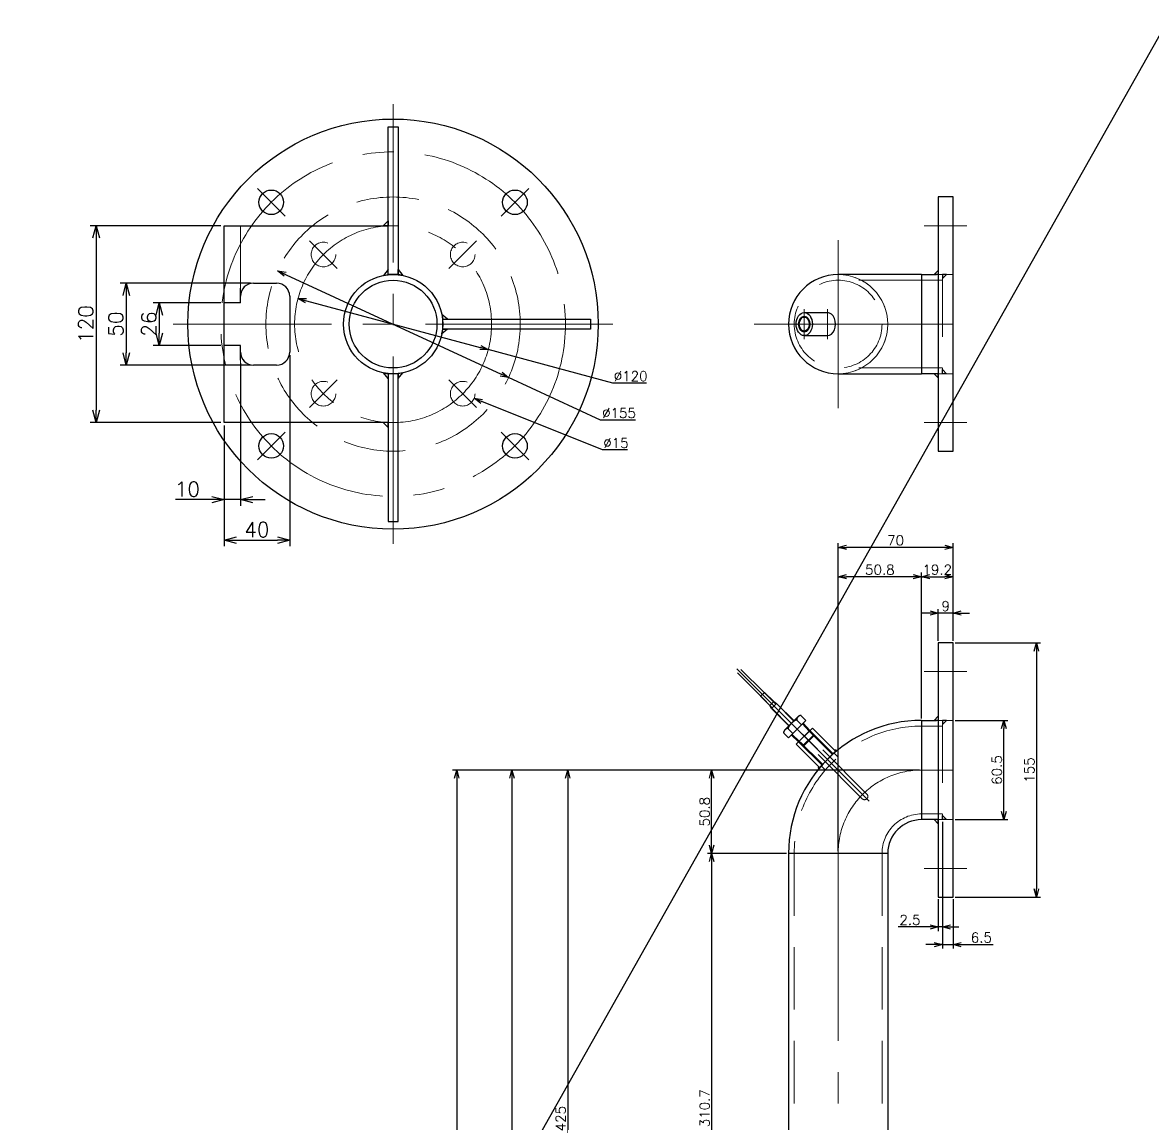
# Model space of a CAD drawing. Header units: millimetres. Extents: x -16130 to 36813, y -8099 to 27484.
# Drawn here: x 5919 to 6607, y 20492 to 21163 of the extents above; entities that cross this region are included whole.
import ezdxf

# ---------------------------------------------------------------- set-up
doc = ezdxf.new("R2010")
doc.units = ezdxf.units.MM
doc.header["$LTSCALE"] = 6
doc.header["$PDMODE"] = 99
doc.header["$PDSIZE"] = 1
doc.linetypes.add('CENTER2', pattern=[28.575, 19.05, -3.175, 3.175, -3.175])
doc.linetypes.add('HIDDEN', pattern=[9.525, 6.35, -3.175])
for name, color, linetype, lineweight in [('04_HIDDEN', 2, 'HIDDEN', 13), ('05_CENTER', 4, 'CENTER2', 13), ('08_DIM', 3, 'Continuous', 13)]:
    doc.layers.add(name, color=color, linetype=linetype, lineweight=lineweight)
doc.layers.add('10_DRAFT', color=8, linetype='Continuous', lineweight=0, plot=False)
doc.styles.add('KSS_TXT', font='txt.shx', dxfattribs={"bigfont": 'extfont2.shx'})
doc.dimstyles.new('KSS_DIM', dxfattribs={"dimtxt": 3, "dimasz": 2.5, "dimexe": 1.25, "dimexo": 0.625, "dimtad": 1, "dimdsep": 46, "dimtxsty": 'KSS_TXT', "dimblk": 'OPEN30', "dimcen": 0, "dimazin": 2, "dimtfac": 0.75, "dimtmove": 0, "dimatfit": 3, "dimldrblk": 'OPEN30', "dimfxl": 1, "dimtolj": 1, "dimarcsym": 0})
doc.dimstyles.new('KSS_DIM$3', dxfattribs={"dimtxt": 3, "dimasz": 2.5, "dimexe": 1.25, "dimexo": 0.625, "dimtad": 1, "dimtih": 1, "dimtoh": 1, "dimdsep": 46, "dimtxsty": 'KSS_TXT', "dimblk": 'OPEN30', "dimcen": 0, "dimazin": 2, "dimtfac": 0.75, "dimtofl": 0, "dimtmove": 0, "dimatfit": 3, "dimldrblk": 'OPEN30', "dimfxl": 1, "dimtolj": 1, "dimarcsym": 0})

# ---------------------------------------------------------------- blocks, each defined once
blk = doc.blocks.new('_Open30')
at = {"color": 0, "linetype": 'ByBlock', "lineweight": -2}
for p, q in [((-1, 0.268), (0, 0)), ((0, 0), (-1, -0.268)), ((0, 0), (-1, 0))]:
    blk.add_line(p, q, dxfattribs=at)
blk = doc.blocks.new('*D1142')
at = {"layer": '08_DIM', "color": 0, "lineweight": -2, "transparency": 16777216}
for p, q in [((6415.52, 20658.1), (6415.52, 20828.01)), ((6461.32, 20825.51), (6420.52, 20825.51)), ((6466.32, 20739.15), (6466.32, 20828.01))]:
    blk.add_line(p, q, dxfattribs=at)
at = {"layer": 'Defpoints', "color": 0, "transparency": 16777216}
for p in [(6415.52, 20825.51), (6466.32, 20737.9), (6415.52, 20656.85)]:
    blk.add_point(p, dxfattribs=at)
at = {"layer": '08_DIM', "color": 0, "lineweight": -2, "transparency": 16777216, "xscale": 5, "yscale": 5, "zscale": 5, "rotation": 180}
blk.add_blockref('_Open30', (6415.52, 20825.51), dxfattribs=at)
at = {"layer": '08_DIM', "color": 0, "lineweight": -2, "transparency": 16777216, "xscale": 5, "yscale": 5, "zscale": 5}
blk.add_blockref('_Open30', (6466.32, 20825.51), dxfattribs=at)
at = {"layer": '08_DIM', "color": 0, "transparency": 16777216, "insert": (6440.92, 20829.76), "char_height": 6, "attachment_point": 5, "style": 'KSS_TXT'}
blk.add_mtext('\\A1;50.8', dxfattribs=at)
blk = doc.blocks.new('*D1143')
at = {"layer": '08_DIM', "color": 0, "lineweight": -2, "transparency": 16777216}
for p, q in [((6465.07, 20707.65), (6248.25, 20707.65)), ((6250.75, 20702.65), (6250.75, 20287.65)), ((6407.49, 20282.65), (6248.25, 20282.65))]:
    blk.add_line(p, q, dxfattribs=at)
at = {"layer": 'Defpoints', "color": 0, "transparency": 16777216}
for p in [(6466.32, 20707.65), (6250.75, 20282.65), (6408.74, 20282.65)]:
    blk.add_point(p, dxfattribs=at)
at = {"layer": '08_DIM', "color": 0, "lineweight": -2, "transparency": 16777216, "xscale": 5, "yscale": 5, "zscale": 5}
for p, rotation in [((6250.75, 20707.65), 90), ((6250.75, 20282.65), 270)]:
    blk.add_blockref('_Open30', p, dxfattribs=dict(at, rotation=rotation))
at = {"layer": '08_DIM', "color": 0, "transparency": 16777216, "insert": (6246.49, 20495.15), "char_height": 6, "attachment_point": 5, "rotation": 90, "style": 'KSS_TXT'}
blk.add_mtext('\\A1;425', dxfattribs=at)
blk = doc.blocks.new('A$C064419DC_1_1')
at = {"color": 0}
for p, q in [((0, 30.25), (0, -30.25)), ((-20.55, -50.8), (-81.05, -50.8))]:
    blk.add_line(p, q, dxfattribs=at)
for radius in [81.05, 20.55]:
    blk.add_arc((0, -50.8), radius, 90, 180, dxfattribs=at)
at = {"layer": '04_HIDDEN'}
for radius in [77.55, 24.05]:
    blk.add_arc((0, -50.8), radius, 90, 180, dxfattribs=at)
at = {"layer": '05_CENTER'}
blk.add_arc((0, -50.8), 50.8, 90, 180, dxfattribs=at)
blk = doc.blocks.new('A$C321C7B51_1_1')
at = {"color": 0}
blk.add_lwpolyline([(10, 77.5), (1, 77.5), (1, -77.5), (10, -77.5)], close=True, dxfattribs=at)
at = {"layer": '04_HIDDEN'}
for p, q in [((10, 30.25), (1, 30.25)), ((10, -30.25), (1, -30.25))]:
    blk.add_line(p, q, dxfattribs=at)
at = {"layer": '05_CENTER'}
for p, q in [((-7.55, 60), (18.34, 60)), ((10, 0), (1, 0)), ((-7.55, -60), (18.34, -60))]:
    blk.add_line(p, q, dxfattribs=at)
blk = doc.blocks.new('A$C73CF5400_1_1')
at = {"color": 0}
blk.add_lwpolyline([(-7, 0), (7, 0), (7, -20), (-7, -20)], close=True, dxfattribs=at)
at = {"layer": '04_HIDDEN'}
for p, q in [((-5.5, 3.7), (-5.5, 0.19)), ((-4.86, 0), (-4.86, -20)), ((-4.28, 0), (-4.28, -20)), ((4.28, 0), (4.28, -20)), ((4.86, 0), (4.86, -20)), ((5.5, 3.7), (5.5, 0.19))]:
    blk.add_line(p, q, dxfattribs=at)
at = {"layer": '05_CENTER'}
blk.add_line((0, -21.57), (0, 4.36), dxfattribs=at)
blk = doc.blocks.new('A$C211D4FE4_1_1')
for p, q in [((-19.2, 76.25), (-10, 76.25)), ((-10, 15.75), (-19.2, 15.75))]:
    blk.add_line(p, q)
at = {"color": 0}
for p, q in [((-100.25, -4.8), (-100.25, -315.5)), ((-39.75, -4.8), (-39.75, -315.5))]:
    blk.add_line(p, q, dxfattribs=at)
at = {"color": 3}
for points in [[(-9, 76.25), (-11.5, 76.25), (-11.5, 76.25), (-9, 78.75)], [(-6.5, 76.25), (-6.5, 73.75), (-6.5, 73.75), (-4, 76.25)], [(-9, 15.75), (-11.5, 15.75), (-11.5, 15.75), (-9, 13.25)], [(-6.5, 15.75), (-6.5, 18.25), (-6.5, 18.25), (-4, 15.75)]]:
    blk.add_lwpolyline(points, close=True, dxfattribs=at)
for centre, start, end in [((-71.69, 55.49), 65.34997, 100.35118), ((-79.49, 47.69), 169.64882, 204.65003)]:
    blk.add_arc(centre, 2.61, start, end, dxfattribs=at)
at = {"layer": '04_HIDDEN'}
for p, q in [((-6.5, 76.25), (-6.5, 15.75)), ((-19.2, 72.75), (-6.5, 72.75)), ((-19.2, 19.25), (-6.5, 19.25)), ((-96.75, -4.8), (-96.75, -315.5)), ((-43.25, -4.8), (-43.25, -315.5))]:
    blk.add_line(p, q, dxfattribs=at)
at = {"layer": '05_CENTER'}
for p, q in [((-19.2, 46), (-6.5, 46)), ((-70, -4.8), (-70, -315.5))]:
    blk.add_line(p, q, dxfattribs=at)
for name, p in [('A$C321C7B51_1_1', (-10, 46)), ('A$C064419DC_1_1', (-19.2, 46))]:
    blk.add_blockref(name, p)
at = {"rotation": 225}
blk.add_blockref('A$C73CF5400_1_1', (-76.51, 52.51), dxfattribs=at)
blk = doc.blocks.new('A$C48047B7D_1_1')
at = {"color": 0}
for p, q in [((0, 30.25), (-50.8, 30.25)), ((0, 30.25), (0, -30.25)), ((-71.45, 7), (-57.31, 7)), ((-71.45, -7), (-57.31, -7)), ((-50.8, -30.25), (0, -30.25))]:
    blk.add_line(p, q, dxfattribs=at)
blk.add_arc((-50.8, 0), 30.25, 90, 270, dxfattribs=at)
for major_axis in [(0, -7), (0, 4.86), (0, 4.28)]:
    blk.add_ellipse((-71.45, 0), major_axis=major_axis, ratio=0.707107, dxfattribs=at)
blk.add_ellipse((-57.31, 0), major_axis=(0, -7), ratio=0.707107, start_param=0, end_param=3.14161, dxfattribs=at)
at = {"layer": '04_HIDDEN'}
for p, q in [((0, 26.75), (-50.8, 26.75)), ((0, -26.75), (-50.8, -26.75))]:
    blk.add_line(p, q, dxfattribs=at)
blk.add_circle((-50.8, 0), 26.75, dxfattribs=at)
blk.add_arc((-50.8, 0), 30.25, 270, 90, dxfattribs=at)
at = {"layer": '05_CENTER'}
for p, q in [((-50.8, -37.25), (-50.8, 37.25)), ((-71.45, -9.09), (-71.45, 9.09)), ((-57.31, -9.09), (-57.31, 9.09)), ((0, 0), (-88.05, 0))]:
    blk.add_line(p, q, dxfattribs=at)
blk = doc.blocks.new('A$C4CDC16E9_1_1')
for p, q in [((-19.2, 30.25), (-10, 30.25)), ((-10, -30.25), (-19.2, -30.25))]:
    blk.add_line(p, q)
at = {"color": 3}
for points in [[(-9, 30.25), (-11.5, 30.25), (-11.5, 30.25), (-9, 32.75)], [(-6.5, 30.25), (-6.5, 27.75), (-6.5, 27.75), (-4, 30.25)], [(-9, -30.25), (-11.5, -30.25), (-11.5, -30.25), (-9, -32.75)], [(-6.5, -30.25), (-6.5, -27.75), (-6.5, -27.75), (-4, -30.25)]]:
    blk.add_lwpolyline(points, close=True, dxfattribs=at)
at = {"layer": '04_HIDDEN'}
for p, q in [((-6.5, 30.25), (-6.5, -30.25)), ((-19.2, 26.75), (-6.5, 26.75)), ((-19.2, -26.75), (-6.5, -26.75))]:
    blk.add_line(p, q, dxfattribs=at)
at = {"layer": '05_CENTER'}
for p, q in [((-70, -51.19), (-70, 51.19)), ((-121.19, 0), (8.3, 0)), ((-19.2, 0), (-6.5, 0))]:
    blk.add_line(p, q, dxfattribs=at)
at = {"layer": '10_DRAFT'}
blk.add_circle((-70, 0), 30.25, dxfattribs=at)
for name, p in [('A$C321C7B51_1_1', (-10, 0)), ('A$C48047B7D_1_1', (-19.2, 0))]:
    blk.add_blockref(name, p)
blk = doc.blocks.new('*D1509')
at = {"layer": '08_DIM', "color": 0, "lineweight": -2, "transparency": 16777216}
for p, q in [((6486.77, 20785.15), (6538.82, 20785.15)), ((6536.32, 20780.15), (6536.32, 20635.15)), ((6486.77, 20630.15), (6538.82, 20630.15))]:
    blk.add_line(p, q, dxfattribs=at)
at = {"layer": 'Defpoints', "color": 0, "transparency": 16777216}
for p in [(6485.52, 20785.15), (6485.52, 20630.15), (6536.32, 20630.15)]:
    blk.add_point(p, dxfattribs=at)
at = {"layer": '08_DIM', "color": 0, "lineweight": -2, "transparency": 16777216, "xscale": 5, "yscale": 5, "zscale": 5}
for p, rotation in [((6536.32, 20785.15), 90), ((6536.32, 20630.15), 270)]:
    blk.add_blockref('_Open30', p, dxfattribs=dict(at, rotation=rotation))
at = {"layer": '08_DIM', "color": 0, "transparency": 16777216, "insert": (6532.06, 20707.65), "char_height": 6, "attachment_point": 5, "rotation": 90, "style": 'KSS_TXT'}
blk.add_mtext('\\A1;155', dxfattribs=at)
blk = doc.blocks.new('*D1510')
at = {"layer": '08_DIM', "color": 0, "lineweight": -2, "transparency": 16777216}
for p, q in [((6486.77, 20737.9), (6518.96, 20737.9)), ((6516.46, 20682.4), (6516.46, 20732.9)), ((6486.77, 20677.4), (6518.96, 20677.4))]:
    blk.add_line(p, q, dxfattribs=at)
at = {"layer": 'Defpoints', "color": 0, "transparency": 16777216}
for p in [(6485.52, 20737.9), (6516.46, 20737.9), (6485.52, 20677.4)]:
    blk.add_point(p, dxfattribs=at)
at = {"layer": '08_DIM', "color": 0, "lineweight": -2, "transparency": 16777216, "xscale": 5, "yscale": 5, "zscale": 5}
for p, rotation in [((6516.46, 20737.9), 90), ((6516.46, 20677.4), 270)]:
    blk.add_blockref('_Open30', p, dxfattribs=dict(at, rotation=rotation))
at = {"layer": '08_DIM', "color": 0, "transparency": 16777216, "insert": (6512.2, 20707.65), "char_height": 6, "attachment_point": 5, "rotation": 90, "style": 'KSS_TXT'}
blk.add_mtext('\\A1;60.5', dxfattribs=at)
blk = doc.blocks.new('*D1511')
at = {"layer": '08_DIM', "color": 0, "lineweight": -2, "transparency": 16777216}
for p, q in [((6471.52, 20803.3), (6466.52, 20803.3)), ((6476.52, 20786.4), (6476.52, 20805.8)), ((6485.52, 20803.3), (6476.52, 20803.3)), ((6485.52, 20786.4), (6485.52, 20805.8)), ((6490.52, 20803.3), (6495.52, 20803.3))]:
    blk.add_line(p, q, dxfattribs=at)
at = {"layer": 'Defpoints', "color": 0, "transparency": 16777216}
for p in [(6476.52, 20803.3), (6476.52, 20785.15), (6485.52, 20785.15)]:
    blk.add_point(p, dxfattribs=at)
at = {"layer": '08_DIM', "color": 0, "lineweight": -2, "transparency": 16777216, "xscale": 5, "yscale": 5, "zscale": 5}
blk.add_blockref('_Open30', (6476.52, 20803.3), dxfattribs=at)
at = {"layer": '08_DIM', "color": 0, "lineweight": -2, "transparency": 16777216, "xscale": 5, "yscale": 5, "zscale": 5, "rotation": 180}
blk.add_blockref('_Open30', (6485.52, 20803.3), dxfattribs=at)
at = {"layer": '08_DIM', "color": 0, "transparency": 16777216, "insert": (6481.02, 20807.55), "char_height": 6, "attachment_point": 5, "style": 'KSS_TXT'}
blk.add_mtext('\\A1;9', dxfattribs=at)
blk = doc.blocks.new('*D1542')
at = {"layer": '08_DIM', "color": 0, "lineweight": -2, "transparency": 16777216}
for p, q in [((6465.07, 20707.65), (6214.27, 20707.65)), ((6216.77, 20702.65), (6216.77, 18576.65)), ((6256.14, 18571.65), (6214.27, 18571.65))]:
    blk.add_line(p, q, dxfattribs=at)
at = {"layer": 'Defpoints', "color": 0, "transparency": 16777216}
for p in [(6466.32, 20707.65), (6216.77, 18571.65), (6257.39, 18571.65)]:
    blk.add_point(p, dxfattribs=at)
at = {"layer": '08_DIM', "color": 0, "lineweight": -2, "transparency": 16777216, "xscale": 5, "yscale": 5, "zscale": 5}
for p, rotation in [((6216.77, 20707.65), 90), ((6216.77, 18571.65), 270)]:
    blk.add_blockref('_Open30', p, dxfattribs=dict(at, rotation=rotation))
at = {"layer": '08_DIM', "color": 0, "transparency": 16777216, "insert": (6212.52, 19639.65), "char_height": 6, "attachment_point": 5, "rotation": 90, "style": 'KSS_TXT'}
blk.add_mtext('\\A1;2136', dxfattribs=at)
blk = doc.blocks.new('*D1557')
at = {"layer": '08_DIM', "color": 0, "lineweight": -2, "transparency": 16777216}
for p, q in [((6271.85, 20902.75), (6198.37, 20932.38)), ((6287.1, 20902.75), (6271.85, 20902.75))]:
    blk.add_line(p, q, dxfattribs=at)
at = {"layer": 'Defpoints', "color": 0, "transparency": 16777216}
for p in [(6179.82, 20939.86), (6193.73, 20934.25)]:
    blk.add_point(p, dxfattribs=at)
at = {"layer": '08_DIM', "color": 0, "lineweight": -2, "transparency": 16777216, "xscale": 5, "yscale": 5, "zscale": 5, "rotation": 158.041704048378}
blk.add_blockref('_Open30', (6193.73, 20934.25), dxfattribs=at)
at = {"layer": '08_DIM', "color": 0, "transparency": 16777216, "insert": (6280.1, 20907.01), "char_height": 6, "attachment_point": 5, "style": 'KSS_TXT'}
blk.add_mtext('\\A1;%%C15', dxfattribs=at)
blk = doc.blocks.new('*D1558')
at = {"layer": '08_DIM', "color": 0, "lineweight": -2, "transparency": 16777216}
for p, q in [((6086.4, 20995.04), (6197.47, 20965.21)), ((6278.22, 20943.52), (6202.29, 20963.92)), ((6298.72, 20943.52), (6278.22, 20943.52))]:
    blk.add_line(p, q, dxfattribs=at)
at = {"layer": 'Defpoints', "color": 0, "transparency": 16777216}
for p in [(6086.4, 20995.04), (6202.29, 20963.92)]:
    blk.add_point(p, dxfattribs=at)
at = {"layer": '08_DIM', "color": 0, "lineweight": -2, "transparency": 16777216, "xscale": 5, "yscale": 5, "zscale": 5}
for p, rotation in [((6086.4, 20995.04), 164.9657513487297), ((6202.29, 20963.92), 344.9657513487297)]:
    blk.add_blockref('_Open30', p, dxfattribs=dict(at, rotation=rotation))
at = {"layer": '08_DIM', "color": 0, "transparency": 16777216, "insert": (6289.1, 20947.77), "char_height": 6, "attachment_point": 5, "style": 'KSS_TXT'}
blk.add_mtext('\\A1;%%C120', dxfattribs=at)
blk = doc.blocks.new('*D1559')
at = {"layer": '08_DIM', "color": 0, "lineweight": -2, "transparency": 16777216}
for p, q in [((6074.01, 21012.02), (6210.15, 20949.04)), ((6270.76, 20921), (6214.69, 20946.94)), ((6292.05, 20921), (6270.76, 20921))]:
    blk.add_line(p, q, dxfattribs=at)
at = {"layer": 'Defpoints', "color": 0, "transparency": 16777216}
for p in [(6074.01, 21012.02), (6214.69, 20946.94)]:
    blk.add_point(p, dxfattribs=at)
at = {"layer": '08_DIM', "color": 0, "lineweight": -2, "transparency": 16777216, "xscale": 5, "yscale": 5, "zscale": 5}
for p, rotation in [((6074.01, 21012.02), 155.1737487136287), ((6214.69, 20946.94), 335.1737487136287)]:
    blk.add_blockref('_Open30', p, dxfattribs=dict(at, rotation=rotation))
at = {"layer": '08_DIM', "color": 0, "transparency": 16777216, "insert": (6282.03, 20925.26), "char_height": 6, "attachment_point": 5, "style": 'KSS_TXT'}
blk.add_mtext('\\A1;%%C155', dxfattribs=at)
blk = doc.blocks.new('A$C4BF22672_1_1')
at = {"color": 0}
for p, q in [((-103, -60), (-103, 60)), ((-103, 60), (-3, 60)), ((-93, 13), (-93, 22)), ((-85, 25), (-71, 25)), ((-63, 17), (-63, -17)), ((-93, 13), (-103, 13)), ((-93, -13), (-103, -13)), ((-93, -22), (-93, -13)), ((-71, -25), (-85, -25)), ((-3, -60), (-103, -60))]:
    blk.add_line(p, q, dxfattribs=at)
for points in [[(-3, 30.25), (-3, 120.25), (3, 120.25), (3, 30.25)], [(30.25, 3), (120.25, 3), (120.25, -3), (30.25, -3)], [(-3, -30.25), (-3, -120.25), (3, -120.25), (3, -30.25)]]:
    blk.add_lwpolyline(points, close=True, dxfattribs=at)
at = {"color": 3}
for points in [[(-3, 60), (-6, 60), (-6, 60), (-3, 63)], [(-3, 30.25), (-3, 33.25), (-5.89, 29.67), (-5.89, 29.67)], [(3, 30.25), (3, 33.25), (5.89, 29.67), (5.89, 29.67)], [(30.25, 3), (33.25, 3), (29.67, 5.89), (29.67, 5.89)], [(30.25, -3), (33.25, -3), (29.67, -5.89), (29.67, -5.89)], [(-3, -30.25), (-3, -33.25), (-5.89, -29.67), (-5.89, -29.67)], [(3, -30.25), (3, -33.25), (5.89, -29.67), (5.89, -29.67)], [(-3, -60), (-6, -60), (-6, -60), (-3, -63)], [(-3, -60), (-6, -60), (-6, -60), (-3, -63)]]:
    blk.add_lwpolyline(points, close=True, dxfattribs=at)
at = {"color": 0}
for centre, radius in [((0, 0), 125), ((-74.25, 74.25), 7.5), ((74.25, 74.25), 7.5), ((0, 0), 30.25), ((0, 0), 26.75), ((-74.25, -74.25), 7.5), ((74.25, -74.25), 7.5)]:
    blk.add_circle(centre, radius, dxfattribs=at)
for centre, start, end in [((-85, 17), 90, 180), ((-71, 17), 0, 90), ((-85, -17), 180, 270), ((-71, -17), 270, 0)]:
    blk.add_arc(centre, 8, start, end, dxfattribs=at)
at = {"layer": '04_HIDDEN'}
for p, q in [((-93, 60), (-93, 22)), ((-93, -22), (-93, -60))]:
    blk.add_line(p, q, dxfattribs=at)
for centre, radius in [((0, 0), 77.5), ((-42.43, 42.43), 7.5), ((42.43, 42.43), 7.5), ((-42.43, -42.43), 7.5), ((42.43, -42.43), 7.5)]:
    blk.add_circle(centre, radius, dxfattribs=at)
at = {"layer": '05_CENTER'}
for p, q in [((0, -133.98), (0, 133.98)), ((-82.67, 82.67), (-65.82, 65.82)), ((82.67, 82.67), (65.82, 65.82)), ((-50.85, 50.85), (-34, 34)), ((50.85, 50.85), (34, 34)), ((133.98, 0), (-133.98, 0)), ((-50.85, -50.85), (-34, -34)), ((50.85, -50.85), (34, -34)), ((-82.67, -82.67), (-65.82, -65.82)), ((82.67, -82.67), (65.82, -65.82))]:
    blk.add_line(p, q, dxfattribs=at)
for radius in [105, 60]:
    blk.add_circle((0, 0), radius, dxfattribs=at)
blk = doc.blocks.new('*D1950')
at = {"layer": '08_DIM', "color": 0, "lineweight": -2, "transparency": 16777216}
for p, q in [((6465.07, 20707.65), (6335.94, 20707.65)), ((6338.44, 20661.85), (6338.44, 20702.65)), ((6384.02, 20656.85), (6335.94, 20656.85))]:
    blk.add_line(p, q, dxfattribs=at)
at = {"layer": 'Defpoints', "color": 0, "transparency": 16777216}
for p in [(6338.44, 20707.65), (6466.32, 20707.65), (6385.27, 20656.85)]:
    blk.add_point(p, dxfattribs=at)
at = {"layer": '08_DIM', "color": 0, "lineweight": -2, "transparency": 16777216, "xscale": 5, "yscale": 5, "zscale": 5}
for p, rotation in [((6338.44, 20707.65), 90), ((6338.44, 20656.85), 270)]:
    blk.add_blockref('_Open30', p, dxfattribs=dict(at, rotation=rotation))
at = {"layer": '08_DIM', "color": 0, "transparency": 16777216, "insert": (6334.18, 20682.25), "char_height": 6, "attachment_point": 5, "rotation": 90, "style": 'KSS_TXT'}
blk.add_mtext('\\A1;50.8', dxfattribs=at)
blk = doc.blocks.new('*D1951')
at = {"layer": '08_DIM', "color": 0, "lineweight": -2, "transparency": 16777216}
for p, q in [((6384.02, 20656.85), (6335.94, 20656.85)), ((6338.44, 20651.85), (6338.44, 20351.15)), ((6384.02, 20346.15), (6335.94, 20346.15))]:
    blk.add_line(p, q, dxfattribs=at)
at = {"layer": 'Defpoints', "color": 0, "transparency": 16777216}
for p in [(6385.27, 20656.85), (6338.44, 20346.15), (6385.27, 20346.15)]:
    blk.add_point(p, dxfattribs=at)
at = {"layer": '08_DIM', "color": 0, "lineweight": -2, "transparency": 16777216, "xscale": 5, "yscale": 5, "zscale": 5}
for p, rotation in [((6338.44, 20656.85), 90), ((6338.44, 20346.15), 270)]:
    blk.add_blockref('_Open30', p, dxfattribs=dict(at, rotation=rotation))
at = {"layer": '08_DIM', "color": 0, "transparency": 16777216, "insert": (6334.19, 20501.5), "char_height": 6, "attachment_point": 5, "rotation": 90, "style": 'KSS_TXT'}
blk.add_mtext('\\A1;310.7', dxfattribs=at)
blk = doc.blocks.new('*D2131')
at = {"layer": '08_DIM', "color": 0, "lineweight": -2, "transparency": 16777216}
for p, q in [((6039.47, 20992.48), (5998.17, 20992.48)), ((6001.92, 20984.98), (6001.92, 20973.98)), ((6039.47, 20966.48), (5998.17, 20966.48))]:
    blk.add_line(p, q, dxfattribs=at)
at = {"layer": 'Defpoints', "color": 0, "transparency": 16777216}
for p in [(6041.35, 20992.48), (6001.92, 20966.48), (6041.35, 20966.48)]:
    blk.add_point(p, dxfattribs=at)
at = {"layer": '08_DIM', "color": 0, "lineweight": -2, "transparency": 16777216, "xscale": 7.5, "yscale": 7.5, "zscale": 7.5}
for p, rotation in [((6001.92, 20992.48), 90), ((6001.92, 20966.48), 270)]:
    blk.add_blockref('_Open30', p, dxfattribs=dict(at, rotation=rotation))
at = {"layer": '08_DIM', "color": 0, "transparency": 16777216, "insert": (5995.55, 20979.48), "char_height": 9, "attachment_point": 5, "rotation": 90, "style": 'KSS_TXT'}
blk.add_mtext('\\A1;26', dxfattribs=at)
blk = doc.blocks.new('*D2132')
at = {"layer": '08_DIM', "color": 0, "lineweight": -2, "transparency": 16777216}
for p, q in [((6057.47, 21004.48), (5978.05, 21004.48)), ((5981.8, 20996.98), (5981.8, 20961.98)), ((6057.47, 20954.48), (5978.05, 20954.48))]:
    blk.add_line(p, q, dxfattribs=at)
at = {"layer": 'Defpoints', "color": 0, "transparency": 16777216}
for p in [(6059.35, 21004.48), (5981.8, 20954.48), (6059.35, 20954.48)]:
    blk.add_point(p, dxfattribs=at)
at = {"layer": '08_DIM', "color": 0, "lineweight": -2, "transparency": 16777216, "xscale": 7.5, "yscale": 7.5, "zscale": 7.5}
for p, rotation in [((5981.8, 21004.48), 90), ((5981.8, 20954.48), 270)]:
    blk.add_blockref('_Open30', p, dxfattribs=dict(at, rotation=rotation))
at = {"layer": '08_DIM', "color": 0, "transparency": 16777216, "insert": (5975.42, 20979.48), "char_height": 9, "attachment_point": 5, "rotation": 90, "style": 'KSS_TXT'}
blk.add_mtext('\\A1;50', dxfattribs=at)
blk = doc.blocks.new('*D2133')
at = {"layer": '08_DIM', "color": 0, "lineweight": -2, "transparency": 16777216}
for p, q in [((6051.35, 20955.6), (6051.35, 20868.73)), ((6041.35, 20917.6), (6041.35, 20868.73)), ((6033.85, 20872.48), (6011.72, 20872.48)), ((6051.35, 20872.48), (6041.35, 20872.48)), ((6058.85, 20872.48), (6066.35, 20872.48))]:
    blk.add_line(p, q, dxfattribs=at)
at = {"layer": 'Defpoints', "color": 0, "transparency": 16777216}
for p in [(6051.35, 20957.48), (6041.35, 20919.48), (6041.35, 20872.48)]:
    blk.add_point(p, dxfattribs=at)
at = {"layer": '08_DIM', "color": 0, "lineweight": -2, "transparency": 16777216, "xscale": 7.5, "yscale": 7.5, "zscale": 7.5}
blk.add_blockref('_Open30', (6041.35, 20872.48), dxfattribs=at)
at = {"layer": '08_DIM', "color": 0, "lineweight": -2, "transparency": 16777216, "xscale": 7.5, "yscale": 7.5, "zscale": 7.5, "rotation": 180}
blk.add_blockref('_Open30', (6051.35, 20872.48), dxfattribs=at)
at = {"layer": '08_DIM', "color": 0, "transparency": 16777216, "insert": (6019.04, 20878.86), "char_height": 9, "attachment_point": 5, "style": 'KSS_TXT'}
blk.add_mtext('\\A1;10', dxfattribs=at)
blk = doc.blocks.new('*D2134')
at = {"layer": '08_DIM', "color": 0, "lineweight": -2, "transparency": 16777216}
for p, q in [((6081.35, 20960.6), (6081.35, 20844.06)), ((6041.35, 20917.6), (6041.35, 20844.06)), ((6048.85, 20847.81), (6073.85, 20847.81))]:
    blk.add_line(p, q, dxfattribs=at)
at = {"layer": 'Defpoints', "color": 0, "transparency": 16777216}
for p in [(6081.35, 20962.48), (6041.35, 20919.48), (6081.35, 20847.81)]:
    blk.add_point(p, dxfattribs=at)
at = {"layer": '08_DIM', "color": 0, "lineweight": -2, "transparency": 16777216, "xscale": 7.5, "yscale": 7.5, "zscale": 7.5, "rotation": 180}
blk.add_blockref('_Open30', (6041.35, 20847.81), dxfattribs=at)
at = {"layer": '08_DIM', "color": 0, "lineweight": -2, "transparency": 16777216, "xscale": 7.5, "yscale": 7.5, "zscale": 7.5}
blk.add_blockref('_Open30', (6081.35, 20847.81), dxfattribs=at)
at = {"layer": '08_DIM', "color": 0, "transparency": 16777216, "insert": (6061.35, 20854.19), "char_height": 9, "attachment_point": 5, "style": 'KSS_TXT'}
blk.add_mtext('\\A1;40', dxfattribs=at)
blk = doc.blocks.new('*D2187')
at = {"layer": '08_DIM', "color": 0, "lineweight": -2, "transparency": 16777216}
for p, q in [((6039.47, 21039.48), (5959.76, 21039.48)), ((5963.51, 21031.98), (5963.51, 20926.98)), ((6039.47, 20919.48), (5959.76, 20919.48))]:
    blk.add_line(p, q, dxfattribs=at)
at = {"layer": 'Defpoints', "color": 0, "transparency": 16777216}
for p in [(6041.35, 21039.48), (5963.51, 20919.48), (6041.35, 20919.48)]:
    blk.add_point(p, dxfattribs=at)
at = {"layer": '08_DIM', "color": 0, "lineweight": -2, "transparency": 16777216, "xscale": 7.5, "yscale": 7.5, "zscale": 7.5}
for p, rotation in [((5963.51, 21039.48), 90), ((5963.51, 20919.48), 270)]:
    blk.add_blockref('_Open30', p, dxfattribs=dict(at, rotation=rotation))
at = {"layer": '08_DIM', "color": 0, "transparency": 16777216, "insert": (5957.13, 20979.48), "char_height": 9, "attachment_point": 5, "rotation": 90, "style": 'KSS_TXT'}
blk.add_mtext('\\A1;120', dxfattribs=at)
blk = doc.blocks.new('HTK1611a_1_1')
at = {"color": 0}
for p, q in [((6.03, 7.51), (6.03, -7.51)), ((6.03, 7.51), (10.03, 7.51)), ((10.07, 7.5), (10.03, 7.51)), ((10.12, 7.5), (10.07, 7.5)), ((10.16, 7.49), (10.12, 7.5)), ((10.2, 7.48), (10.16, 7.49)), ((10.25, 7.46), (10.2, 7.48)), ((10.29, 7.44), (10.25, 7.46)), ((10.33, 7.42), (10.29, 7.44)), ((10.37, 7.39), (10.33, 7.42)), ((10.41, 7.36), (10.37, 7.39)), ((10.45, 7.33), (10.41, 7.36)), ((10.49, 7.29), (10.45, 7.33)), ((10.53, 7.25), (10.49, 7.29)), ((10.57, 7.21), (10.53, 7.25)), ((10.6, 7.17), (10.57, 7.21)), ((10.64, 7.12), (10.6, 7.17)), ((10.67, 7.07), (10.64, 7.12)), ((10.71, 7.01), (10.67, 7.07)), ((10.74, 6.96), (10.71, 7.01)), ((10.77, 6.9), (10.74, 6.96)), ((10.8, 6.84), (10.77, 6.9)), ((6.03, 5.06), (0, 4.85)), ((0, 4.3), (6.03, 4.51)), ((10.03, 3.75), (6.03, 3.75)), ((10.03, 3.75), (10.07, 3.75)), ((10.07, 3.75), (10.03, 3.75)), ((10.07, 3.75), (10.12, 3.76)), ((10.12, 3.74), (10.07, 3.75)), ((10.12, 3.76), (10.16, 3.77)), ((10.16, 3.72), (10.12, 3.74)), ((10.16, 3.77), (10.2, 3.78)), ((10.2, 3.7), (10.16, 3.72)), ((10.2, 3.78), (10.25, 3.8)), ((10.25, 3.66), (10.2, 3.7)), ((10.25, 3.8), (10.29, 3.82)), ((10.29, 3.62), (10.25, 3.66)), ((10.29, 3.82), (10.33, 3.84)), ((10.33, 3.58), (10.29, 3.62)), ((10.33, 3.84), (10.37, 3.87)), ((10.37, 3.53), (10.33, 3.58)), ((10.37, 3.87), (10.41, 3.9)), ((10.41, 3.47), (10.37, 3.53)), ((10.41, 3.9), (10.45, 3.93)), ((10.45, 3.4), (10.41, 3.47)), ((10.45, 3.93), (10.49, 3.96)), ((10.49, 3.33), (10.45, 3.4)), ((10.49, 3.96), (10.53, 4)), ((10.53, 3.25), (10.49, 3.33)), ((10.53, 4), (10.57, 4.05)), ((10.57, 3.17), (10.53, 3.25)), ((10.57, 4.05), (10.6, 4.09)), ((10.6, 3.07), (10.57, 3.17)), ((10.6, 4.09), (10.64, 4.14)), ((10.64, 2.98), (10.6, 3.07)), ((10.64, 4.14), (10.67, 4.19)), ((10.67, 2.87), (10.64, 2.98)), ((10.67, 4.19), (10.71, 4.25)), ((10.71, 2.77), (10.67, 2.87)), ((10.71, 4.25), (10.74, 4.3)), ((10.74, 2.65), (10.71, 2.77)), ((10.74, 4.3), (10.77, 4.36)), ((10.77, 2.54), (10.74, 2.65)), ((10.77, 4.36), (10.8, 4.42)), ((10.8, 2.41), (10.77, 2.54)), ((10.82, 6.77), (10.8, 6.84)), ((10.8, 4.42), (10.82, 4.49)), ((10.82, 2.28), (10.8, 2.41)), ((10.85, 6.71), (10.82, 6.77)), ((10.82, 4.49), (10.85, 4.55)), ((10.85, 2.15), (10.82, 2.28)), ((10.87, 6.64), (10.85, 6.71)), ((10.85, 4.55), (10.87, 4.62)), ((10.87, 2.02), (10.85, 2.15)), ((10.9, 6.57), (10.87, 6.64)), ((10.87, 4.62), (10.9, 4.69)), ((10.9, 1.88), (10.87, 2.02)), ((10.92, 6.5), (10.9, 6.57)), ((10.9, 4.69), (10.92, 4.76)), ((10.92, 1.73), (10.9, 1.88)), ((10.94, 6.42), (10.92, 6.5)), ((10.92, 4.76), (10.94, 4.84)), ((10.94, 1.59), (10.92, 1.73)), ((10.95, 6.35), (10.94, 6.42)), ((10.94, 4.84), (10.95, 4.91)), ((10.95, 1.44), (10.94, 1.59)), ((10.97, 6.27), (10.95, 6.35)), ((10.95, 4.91), (10.97, 4.99)), ((10.97, 1.28), (10.95, 1.44)), ((10.98, 6.19), (10.97, 6.27)), ((10.97, 4.99), (10.98, 5.06)), ((10.98, 1.13), (10.97, 1.28)), ((11, 6.11), (10.98, 6.19)), ((10.98, 5.06), (11, 5.14)), ((11, 0.97), (10.98, 1.13)), ((11.01, 6.04), (11, 6.11)), ((11, 5.14), (11.01, 5.22)), ((11.01, 0.81), (11, 0.97)), ((11.01, 5.95), (11.01, 6.04)), ((11.02, 5.87), (11.01, 5.95)), ((11.01, 5.3), (11.02, 5.38)), ((11.01, 5.22), (11.01, 5.3)), ((11.01, 0.65), (11.01, 0.81)), ((11.02, 0.49), (11.01, 0.65)), ((11.03, 5.79), (11.02, 5.87)), ((11.02, 5.38), (11.03, 5.47)), ((11.03, 0.33), (11.02, 0.49)), ((11.03, 5.71), (11.03, 5.79)), ((11.03, 5.63), (11.03, 5.71)), ((11.03, 5.71), (11.03, -5.63)), ((11.03, 5.55), (11.03, 5.63)), ((11.03, 5.47), (11.03, 5.55)), ((11.03, 2.2), (26.03, 2.2)), ((11.03, 0.16), (11.03, 0.33)), ((11.03, 0), (11.03, 0.16)), ((11.03, -0.16), (11.03, 0)), ((26.03, 2.2), (28.03, 1.7)), ((28.03, 1.7), (36.03, 1.7)), ((28.03, 1.7), (28.03, -1.7)), ((36.03, 1.7), (36.03, -1.7)), ((36.03, 1.5), (56.03, 1.5)), ((0, -4.3), (6.03, -4.51)), ((0, -4.85), (6.03, -5.06)), ((10.03, -3.75), (6.03, -3.75)), ((10.07, -3.75), (10.03, -3.75)), ((10.03, -3.75), (10.07, -3.75)), ((10.07, -3.75), (10.12, -3.74)), ((10.12, -3.76), (10.07, -3.75)), ((10.12, -3.74), (10.16, -3.72)), ((10.16, -3.77), (10.12, -3.76)), ((10.16, -3.72), (10.2, -3.7)), ((10.2, -3.78), (10.16, -3.77)), ((10.2, -3.7), (10.25, -3.66)), ((10.25, -3.8), (10.2, -3.78)), ((10.25, -3.66), (10.29, -3.62)), ((10.29, -3.82), (10.25, -3.8)), ((10.29, -3.62), (10.33, -3.58)), ((10.33, -3.84), (10.29, -3.82)), ((10.33, -3.58), (10.37, -3.53)), ((10.37, -3.87), (10.33, -3.84)), ((10.37, -3.53), (10.41, -3.47)), ((10.41, -3.9), (10.37, -3.87)), ((10.41, -3.47), (10.45, -3.4)), ((10.45, -3.93), (10.41, -3.9)), ((10.45, -3.4), (10.49, -3.33)), ((10.49, -3.96), (10.45, -3.93)), ((10.49, -3.33), (10.53, -3.25)), ((10.53, -4), (10.49, -3.96)), ((10.53, -3.25), (10.57, -3.17)), ((10.57, -4.05), (10.53, -4)), ((10.57, -3.17), (10.6, -3.07)), ((10.6, -4.09), (10.57, -4.05)), ((10.6, -3.07), (10.64, -2.98)), ((10.64, -4.14), (10.6, -4.09)), ((10.64, -2.98), (10.67, -2.87)), ((10.67, -4.19), (10.64, -4.14)), ((10.67, -2.87), (10.71, -2.77)), ((10.71, -4.25), (10.67, -4.19)), ((10.71, -2.77), (10.74, -2.65)), ((10.74, -4.3), (10.71, -4.25)), ((10.74, -2.65), (10.77, -2.54)), ((10.77, -4.36), (10.74, -4.3)), ((10.77, -2.54), (10.8, -2.41)), ((10.8, -4.42), (10.77, -4.36)), ((10.77, -6.9), (10.8, -6.84)), ((10.8, -2.41), (10.82, -2.28)), ((10.82, -4.49), (10.8, -4.42)), ((10.8, -6.84), (10.82, -6.77)), ((10.82, -2.28), (10.85, -2.15)), ((10.85, -4.55), (10.82, -4.49)), ((10.82, -6.77), (10.85, -6.71)), ((10.85, -2.15), (10.87, -2.02)), ((10.87, -4.62), (10.85, -4.55)), ((10.85, -6.71), (10.87, -6.64)), ((10.87, -2.02), (10.9, -1.88)), ((10.9, -4.69), (10.87, -4.62)), ((10.87, -6.64), (10.9, -6.57)), ((10.9, -1.88), (10.92, -1.73)), ((10.92, -4.76), (10.9, -4.69)), ((10.9, -6.57), (10.92, -6.5)), ((10.92, -1.73), (10.94, -1.59)), ((10.94, -4.84), (10.92, -4.76)), ((10.92, -6.5), (10.94, -6.42)), ((10.94, -1.59), (10.95, -1.44)), ((10.95, -4.91), (10.94, -4.84)), ((10.94, -6.42), (10.95, -6.35)), ((10.95, -1.44), (10.97, -1.28)), ((10.97, -4.99), (10.95, -4.91)), ((10.95, -6.35), (10.97, -6.27)), ((10.97, -1.28), (10.98, -1.13)), ((10.98, -5.06), (10.97, -4.99)), ((10.97, -6.27), (10.98, -6.19)), ((10.98, -1.13), (11, -0.97)), ((11, -5.14), (10.98, -5.06)), ((10.98, -6.19), (11, -6.11)), ((11, -0.97), (11.01, -0.81)), ((11.01, -5.22), (11, -5.14)), ((11, -6.11), (11.01, -6.04)), ((11.01, -0.65), (11.02, -0.49)), ((11.01, -0.81), (11.01, -0.65)), ((11.01, -5.3), (11.01, -5.22)), ((11.02, -5.38), (11.01, -5.3)), ((11.01, -5.95), (11.02, -5.87)), ((11.01, -6.04), (11.01, -5.95)), ((11.02, -0.49), (11.03, -0.33)), ((11.03, -5.47), (11.02, -5.38)), ((11.02, -5.87), (11.03, -5.79)), ((11.03, -0.33), (11.03, -0.16)), ((26.03, -2.2), (11.03, -2.2)), ((11.03, -5.55), (11.03, -5.47)), ((11.03, -5.63), (11.03, -5.55)), ((11.03, -5.71), (11.03, -5.63)), ((11.03, -5.79), (11.03, -5.71)), ((28.03, -1.7), (26.03, -2.2)), ((36.03, -1.7), (28.03, -1.7)), ((36.03, -1.5), (56.03, -1.5)), ((6.03, -7.51), (10.03, -7.51)), ((10.03, -7.51), (10.07, -7.5)), ((10.07, -7.5), (10.12, -7.5)), ((10.12, -7.5), (10.16, -7.49)), ((10.16, -7.49), (10.2, -7.48)), ((10.2, -7.48), (10.25, -7.46)), ((10.25, -7.46), (10.29, -7.44)), ((10.29, -7.44), (10.33, -7.42)), ((10.33, -7.42), (10.37, -7.39)), ((10.37, -7.39), (10.41, -7.36)), ((10.41, -7.36), (10.45, -7.33)), ((10.45, -7.33), (10.49, -7.29)), ((10.49, -7.29), (10.53, -7.25)), ((10.53, -7.25), (10.57, -7.21)), ((10.57, -7.21), (10.6, -7.17)), ((10.6, -7.17), (10.64, -7.12)), ((10.64, -7.12), (10.67, -7.07)), ((10.67, -7.07), (10.71, -7.01)), ((10.71, -7.01), (10.74, -6.96)), ((10.74, -6.96), (10.77, -6.9))]:
    blk.add_line(p, q, dxfattribs=at)
at = {"layer": '04_HIDDEN', "color": 0}
for p, q in [((-51.97, 2), (-3.97, 2)), ((-3.47, 4.73), (-3.97, 4.18)), ((-3.97, 4.16), (0, 4.3)), ((-3.97, 4.16), (-3.97, -4.16)), ((0, 4.85), (-3.47, 4.73)), ((-3.47, 4.73), (-3.47, -4.73)), ((11.03, 2), (26.03, 2)), ((26.03, 2), (26.03, -2)), ((26.03, 1.5), (36.03, 1.5)), ((-51.97, -2), (-3.97, -2)), ((-3.97, -4.16), (-3.47, -4.71)), ((-3.97, -4.16), (0, -4.3)), ((-3.47, -4.73), (0, -4.85)), ((11.03, -2), (26.03, -2)), ((26.03, -1.5), (36.03, -1.5))]:
    blk.add_line(p, q, dxfattribs=at)
blk.add_arc((-51.97, 0), 2, 90, 270, dxfattribs=at)
at = {"layer": '05_CENTER', "color": 0}
blk.add_line((-55.97, 0), (58.03, 0), dxfattribs=at)
at = {"layer": '10_DRAFT'}
blk.add_line((0, 4.85), (0, -4.85), dxfattribs=at)
blk = doc.blocks.new('*D2639')
at = {"layer": '08_DIM', "color": 0, "lineweight": -2, "transparency": 16777216}
for p, q in [((6479.02, 20676.15), (6479.02, 20598.77)), ((6485.52, 20628.9), (6485.52, 20598.77)), ((6474.02, 20601.27), (6469.02, 20601.27)), ((6479.02, 20601.27), (6485.52, 20601.27)), ((6490.52, 20601.27), (6510.06, 20601.27))]:
    blk.add_line(p, q, dxfattribs=at)
at = {"layer": 'Defpoints', "color": 0, "transparency": 16777216}
for p in [(6479.02, 20677.4), (6485.52, 20630.15), (6485.52, 20601.27)]:
    blk.add_point(p, dxfattribs=at)
at = {"layer": '08_DIM', "color": 0, "lineweight": -2, "transparency": 16777216, "xscale": 5, "yscale": 5, "zscale": 5}
blk.add_blockref('_Open30', (6479.02, 20601.27), dxfattribs=at)
at = {"layer": '08_DIM', "color": 0, "lineweight": -2, "transparency": 16777216, "xscale": 5, "yscale": 5, "zscale": 5, "rotation": 180}
blk.add_blockref('_Open30', (6485.52, 20601.27), dxfattribs=at)
at = {"layer": '08_DIM', "color": 0, "transparency": 16777216, "insert": (6502.79, 20605.53), "char_height": 6, "attachment_point": 5, "style": 'KSS_TXT'}
blk.add_mtext('\\A1;6.5', dxfattribs=at)
blk = doc.blocks.new('*D2640')
at = {"layer": '08_DIM', "color": 0, "lineweight": -2, "transparency": 16777216}
for p, q in [((6479.02, 20676.15), (6479.02, 20609.5)), ((6476.52, 20628.9), (6476.52, 20609.5)), ((6471.52, 20612), (6452.02, 20612)), ((6479.02, 20612), (6476.52, 20612)), ((6484.02, 20612), (6489.02, 20612))]:
    blk.add_line(p, q, dxfattribs=at)
at = {"layer": 'Defpoints', "color": 0, "transparency": 16777216}
for p in [(6479.02, 20677.4), (6476.52, 20630.15), (6476.52, 20612)]:
    blk.add_point(p, dxfattribs=at)
at = {"layer": '08_DIM', "color": 0, "lineweight": -2, "transparency": 16777216, "xscale": 5, "yscale": 5, "zscale": 5}
blk.add_blockref('_Open30', (6476.52, 20612), dxfattribs=at)
at = {"layer": '08_DIM', "color": 0, "lineweight": -2, "transparency": 16777216, "xscale": 5, "yscale": 5, "zscale": 5, "rotation": 180}
blk.add_blockref('_Open30', (6479.02, 20612), dxfattribs=at)
at = {"layer": '08_DIM', "color": 0, "transparency": 16777216, "insert": (6459.27, 20616.26), "char_height": 6, "attachment_point": 5, "style": 'KSS_TXT'}
blk.add_mtext('\\A1;2.5', dxfattribs=at)
blk = doc.blocks.new('*D2643')
at = {"layer": '08_DIM', "color": 0, "lineweight": -2, "transparency": 16777216}
for p, q in [((6415.52, 20658.1), (6415.52, 20845.89)), ((6485.52, 20786.4), (6485.52, 20845.89)), ((6480.52, 20843.39), (6420.52, 20843.39))]:
    blk.add_line(p, q, dxfattribs=at)
at = {"layer": 'Defpoints', "color": 0, "transparency": 16777216}
for p in [(6415.52, 20843.39), (6485.52, 20785.15), (6415.52, 20656.85)]:
    blk.add_point(p, dxfattribs=at)
at = {"layer": '08_DIM', "color": 0, "lineweight": -2, "transparency": 16777216, "xscale": 5, "yscale": 5, "zscale": 5, "rotation": 180}
blk.add_blockref('_Open30', (6415.52, 20843.39), dxfattribs=at)
at = {"layer": '08_DIM', "color": 0, "lineweight": -2, "transparency": 16777216, "xscale": 5, "yscale": 5, "zscale": 5}
blk.add_blockref('_Open30', (6485.52, 20843.39), dxfattribs=at)
at = {"layer": '08_DIM', "color": 0, "transparency": 16777216, "insert": (6450.52, 20847.64), "char_height": 6, "attachment_point": 5, "style": 'KSS_TXT'}
blk.add_mtext('\\A1;70', dxfattribs=at)
blk = doc.blocks.new('*D2644')
at = {"layer": '08_DIM', "color": 0, "lineweight": -2, "transparency": 16777216}
for p, q in [((6466.32, 20739.15), (6466.32, 20828.01)), ((6471.32, 20825.51), (6480.52, 20825.51)), ((6485.52, 20786.4), (6485.52, 20828.01))]:
    blk.add_line(p, q, dxfattribs=at)
at = {"layer": 'Defpoints', "color": 0, "transparency": 16777216}
for p in [(6485.52, 20825.51), (6485.52, 20785.15), (6466.32, 20737.9)]:
    blk.add_point(p, dxfattribs=at)
at = {"layer": '08_DIM', "color": 0, "lineweight": -2, "transparency": 16777216, "xscale": 5, "yscale": 5, "zscale": 5, "rotation": 180}
blk.add_blockref('_Open30', (6466.32, 20825.51), dxfattribs=at)
at = {"layer": '08_DIM', "color": 0, "lineweight": -2, "transparency": 16777216, "xscale": 5, "yscale": 5, "zscale": 5}
blk.add_blockref('_Open30', (6485.52, 20825.51), dxfattribs=at)
at = {"layer": '08_DIM', "color": 0, "transparency": 16777216, "insert": (6475.92, 20829.76), "char_height": 6, "attachment_point": 5, "style": 'KSS_TXT'}
blk.add_mtext('\\A1;19.2', dxfattribs=at)
blk = doc.blocks.new('*D4053')
at = {"layer": '08_DIM', "color": 0, "lineweight": -2, "transparency": 16777216}
for p, q in [((6431.42, 20707.65), (6180.61, 20707.65)), ((6183.11, 20702.65), (6183.11, 18468.65)), ((6384.02, 18463.65), (6180.61, 18463.65))]:
    blk.add_line(p, q, dxfattribs=at)
at = {"layer": 'Defpoints', "color": 0, "transparency": 16777216}
for p in [(6432.67, 20707.65), (6183.11, 18463.65), (6385.27, 18463.65)]:
    blk.add_point(p, dxfattribs=at)
at = {"layer": '08_DIM', "color": 0, "lineweight": -2, "transparency": 16777216, "xscale": 5, "yscale": 5, "zscale": 5}
for p, rotation in [((6183.11, 20707.65), 90), ((6183.11, 18463.65), 270)]:
    blk.add_blockref('_Open30', p, dxfattribs=dict(at, rotation=rotation))
at = {"layer": '08_DIM', "color": 0, "transparency": 16777216, "insert": (6178.86, 19585.65), "char_height": 6, "attachment_point": 5, "rotation": 90, "style": 'KSS_TXT'}
blk.add_mtext('\\A1;2244', dxfattribs=at)

msp = doc.modelspace()

# ---------------------------------------------------------------- linework, layer by layer
at = {"color": 2}
msp.add_line((7295.3832, 22370.08527), (4912.5653, 18139.9052), dxfattribs=at)

# ---------------------------------------------------------------- block references
for name, p in [('A$C4BF22672_1_1', (6144.34803, 20979.47891)), ('A$C4CDC16E9_1_1', (6485.52222, 20979.47891)), ('A$C211D4FE4_1_1', (6485.52222, 20661.6506))]:
    msp.add_blockref(name, p)
at = {"color": 4, "rotation": 135.0000005118355}
msp.add_blockref('HTK1611a_1_1', (6394.86908, 20728.30374), dxfattribs=at)

# ---------------------------------------------------------------- dimensions: what is measured, and where the dimension line sits
at = {"layer": '08_DIM'}
for base, p1, p2, override, picture, middle in [((5963.50957, 20919.47891), (6041.34803, 21039.47891), (6041.34803, 20919.47891), {"dimscale": 3}, '*D2187', (5957.13457, 20979.47891)), ((5981.8011, 20954.47891), (6059.34803, 21004.47891), (6059.34803, 20954.47891), {"dimscale": 3}, '*D2132', (5975.41985, 20979.47891)), ((6001.92298, 20966.47891), (6041.34803, 20992.47891), (6041.34803, 20966.47891), {"dimscale": 3}, '*D2131', (5995.54798, 20979.47891)), ((6536.31705, 20630.1506), (6485.52222, 20785.1506), (6485.52222, 20630.1506), {"dimscale": 2}, '*D1509', (6532.05872, 20707.6506)), ((6516.45847, 20737.9006), (6485.52222, 20677.4006), (6485.52222, 20737.9006), {"dimscale": 2}, '*D1510', (6512.2043, 20707.6506)), ((6250.74562, 20282.6506), (6466.32222, 20707.6506), (6408.73825, 20282.6506), {"dimscale": 2}, '*D1143', (6246.49145, 20495.1506)), ((6338.43703, 20707.6506), (6385.27222, 20656.8506), (6466.32222, 20707.6506), {"dimscale": 2}, '*D1950', (6334.18286, 20682.2506)), ((6338.43703, 20346.1506), (6385.27222, 20656.8506), (6385.27222, 20346.1506), {"dimscale": 2}, '*D1951', (6334.18703, 20501.5006))]:
    dim = msp.add_linear_dim(base=base, p1=p1, p2=p2, angle=90, dimstyle='KSS_DIM', override=override, dxfattribs=at)
    dim.commit()
    dim.dimension.update_dxf_attribs({"geometry": picture, "text_midpoint": middle})
for p1, p2, override, picture, middle in [((6074.01018, 21012.01867), (6214.68588, 20946.93914), {"dimscale": 2, "dimpost": '%%C<>', "dimtix": 1, "dimatfit": 2}, '*D1559', (6282.02881, 20920.99901)), ((6086.40177, 20995.04269), (6202.29429, 20963.91512), {"dimscale": 2, "dimpost": '%%C<>', "dimtix": 1, "dimatfit": 2}, '*D1558', (6289.09867, 20943.52125)), ((6179.81851, 20939.85699), (6193.73036, 20934.24801), {"dimscale": 2, "dimpost": '%%C<>'}, '*D1557', (6280.09855, 20902.75233))]:
    dim = msp.add_diameter_dim_2p(p1=p1, p2=p2, dimstyle='KSS_DIM$3', override=override, dxfattribs=at)
    dim.commit()
    dim.dimension.update_dxf_attribs({"geometry": picture, "text_midpoint": middle, "dimtype": 163})
for base, p1, p2, override, picture, middle in [((6081.34803, 20847.81074), (6041.34803, 20919.47891), (6081.34803, 20962.47891), {"dimscale": 3}, '*D2134', (6061.34803, 20854.18574)), ((6041.34803, 20872.4834), (6051.34803, 20957.47891), (6041.34803, 20919.47891), {"dimscale": 3}, '*D2133', (6019.03553, 20878.8584)), ((6415.52222, 20843.39017), (6485.52222, 20785.1506), (6415.52222, 20656.8506), {"dimscale": 2}, '*D2643', (6450.52222, 20847.64017)), ((6415.52222, 20825.5097), (6466.32222, 20737.9006), (6415.52222, 20656.8506), {"dimscale": 2}, '*D1142', (6440.92222, 20829.76387)), ((6485.52222, 20825.5097), (6466.32222, 20737.9006), (6485.52222, 20785.1506), {"dimscale": 2}, '*D2644', (6475.92222, 20829.7597)), ((6476.52222, 20612.00092), (6479.02222, 20677.4006), (6476.52222, 20630.1506), {"dimscale": 2}, '*D2640', (6459.27222, 20616.25509)), ((6485.52222, 20601.27366), (6479.02222, 20677.4006), (6485.52222, 20630.1506), {"dimscale": 2}, '*D2639', (6502.79305, 20605.52783))]:
    dim = msp.add_linear_dim(base=base, p1=p1, p2=p2, dimstyle='KSS_DIM', override=override, dxfattribs=at)
    dim.commit()
    dim.dimension.update_dxf_attribs({"geometry": picture, "text_midpoint": middle})
at = {"layer": '08_DIM', "color": 1}
dim = msp.add_linear_dim(base=(6476.52222, 20803.30027), p1=(6485.52222, 20785.1506), p2=(6476.52222, 20785.1506), dimstyle='KSS_DIM', override={"dimscale": 2}, dxfattribs=at)
dim.commit()
dim.dimension.update_dxf_attribs({"geometry": '*D1511', "text_midpoint": (6481.02222, 20807.55027)})
for base, p1, p2, picture, middle in [((6183.11434, 18463.6506), (6432.66637, 20707.6506), (6385.27222, 18463.6506), '*D4053', (6178.86434, 19585.6506)), ((6216.77019, 18571.6506), (6466.32222, 20707.6506), (6257.39412, 18571.6506), '*D1542', (6212.52019, 19639.6506))]:
    dim = msp.add_linear_dim(base=base, p1=p1, p2=p2, angle=90, dimstyle='KSS_DIM', override={"dimscale": 2}, dxfattribs=at)
    dim.commit()
    dim.dimension.update_dxf_attribs({"geometry": picture, "text_midpoint": middle})

doc.saveas('drawing.dxf')
